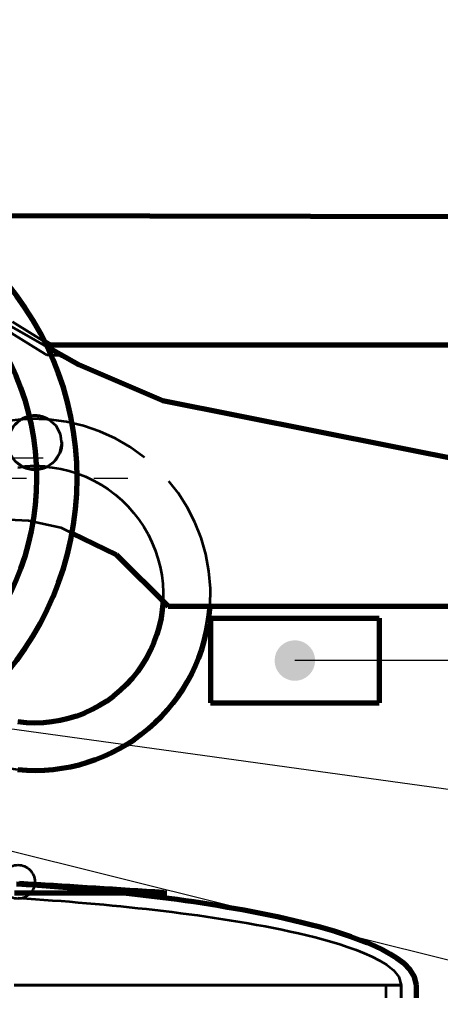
# Model space of a CAD drawing. Header units: millimetres. Extents: x 0 to 2208, y 0 to 420.
# Drawn here: x 96.76 to 109.23, y 238.51 to 267.25 of the extents above; entities that cross this region are included whole.
import ezdxf

# ---------------------------------------------------------------- set-up
doc = ezdxf.new("R2010")
doc.units = ezdxf.units.MM
doc.linetypes.add('IRAM-E-TRAZOS', pattern=[5, 4, -1])
doc.linetypes.add('IRAM-F-TRAZO-PUNTO', pattern=[20, 15, -2, 1, -2])
for name, color, linetype, lineweight in [('01-VISIBLE', 7, 'CONTINUOUS', 70), ('02-OCULTA', 4, 'IRAM-E-TRAZOS', 35), ('03-EJE', 1, 'IRAM-F-TRAZO-PUNTO', 18), ('04-COTA', 3, 'CONTINUOUS', 18), ('08-FINA', 5, 'CONTINUOUS', 18)]:
    doc.layers.add(name, color=color, linetype=linetype, lineweight=lineweight)
doc.styles.add('ISO3098', font='isocpeur.ttf')
doc.dimstyles.new('FLAMA-IRAM', dxfattribs={"dimtxt": 3.5, "dimasz": 3.5, "dimexe": 2, "dimexo": 1.5, "dimgap": 1, "dimtad": 1, "dimdec": 1, "dimtxsty": 'ISO3098', "dimblk": 'IRAM_FLECHA', "dimblk1": 'IRAM_FLECHA', "dimblk2": 'IRAM_FLECHA', "dimcen": 2.5, "dimclrd": 256, "dimclre": 256, "dimclrt": 256, "dimazin": 3, "dimtfac": 1, "dimtmove": 0, "dimatfit": 3, "dimlwd": 18, "dimlwe": 18})

# ---------------------------------------------------------------- blocks, each defined once
blk = doc.blocks.new('IRAM_FLECHA')
blk.add_solid([(0, 0), (-1, 0.125), (-1, -0.125)])

msp = doc.modelspace()

# ---------------------------------------------------------------- hatches: boundary and pattern name
at = {"layer": '08-FINA'}
h = msp.add_hatch(color=7, dxfattribs=at)
h.dxf.hatch_style = 1
edge = h.paths.add_edge_path()
edge.add_arc((104.915, 248.273), 0.6, 0, 360)

# ---------------------------------------------------------------- linework, layer by layer
at = {"layer": '01-VISIBLE'}
for p, q in [((94.002, 261.446), (111.16, 261.413)), ((97.665, 257.603), (97.516, 257.696)), ((98.515, 257.023), (97.587, 257.551)), ((97.587, 257.551), (98.022, 257.303)), ((109.995, 257.603), (97.665, 257.603)), ((101, 255.963), (98.515, 257.023)), ((120.58, 252.048), (101, 255.963)), ((98.317, 252.047), (99.625, 251.413)), ((99.625, 251.413), (101.16, 249.878)), ((101.16, 249.878), (117.88, 249.878)), ((102.415, 249.523), (107.415, 249.523)), ((102.415, 247.023), (107.415, 247.023)), ((108.515, 235.668), (108.515, 238.668))]:
    msp.add_line(p, q, dxfattribs=at)
for points in [[(101.01, 250.028), (100.989, 249.778), (100.951, 249.53), (100.897, 249.285), (100.827, 249.044), (100.742, 248.808), (100.641, 248.578), (100.524, 248.355), (100.394, 248.141), (100.25, 247.936), (100.092, 247.74), (99.922, 247.556), (99.74, 247.383), (99.547, 247.223), (99.344, 247.075), (99.131, 246.942), (98.911, 246.822), (98.683, 246.718), (98.448, 246.629), (98.208, 246.555), (97.964, 246.497), (97.716, 246.456), (97.466, 246.431), (97.216, 246.423), (96.965, 246.431), (96.715, 246.456)], [(102.415, 249.523), (102.415, 249.273), (102.415, 249.023), (102.415, 248.773), (102.415, 248.523), (102.415, 248.273), (102.415, 248.023), (102.415, 247.773), (102.415, 247.523), (102.415, 247.273), (102.415, 247.023)], [(107.415, 249.523), (107.415, 249.273), (107.415, 249.023), (107.415, 248.773), (107.415, 248.523), (107.415, 248.273), (107.415, 248.023), (107.415, 247.773), (107.415, 247.523), (107.415, 247.273), (107.415, 247.023)], [(108.515, 238.668), (108.461, 238.912), (108.327, 239.123), (108.15, 239.302), (107.95, 239.454), (107.737, 239.587), (107.515, 239.707), (107.288, 239.815), (107.057, 239.915), (106.823, 240.007), (106.587, 240.093), (106.349, 240.173), (106.109, 240.249), (105.868, 240.321), (105.625, 240.389), (105.382, 240.454), (105.139, 240.515), (104.894, 240.574), (104.649, 240.631), (104.403, 240.685), (104.157, 240.737), (103.911, 240.787), (103.664, 240.835), (103.417, 240.881), (103.169, 240.925), (102.921, 240.968), (102.673, 241.01), (102.425, 241.05), (102.176, 241.089), (101.927, 241.127), (101.679, 241.163), (101.43, 241.198), (101.18, 241.231), (100.931, 241.263), (100.681, 241.292), (100.431, 241.322), (100.181, 241.351), (99.932, 241.382), (99.683, 241.418), (99.433, 241.45), (99.183, 241.473), (98.932, 241.494), (98.681, 241.514), (98.43, 241.532), (98.179, 241.55), (97.929, 241.569), (97.678, 241.586), (97.427, 241.604), (97.176, 241.622), (96.925, 241.64), (96.674, 241.659)], [(96.707, 241.664), (96.964, 241.649), (97.212, 241.635), (97.468, 241.62), (97.719, 241.605), (97.97, 241.591), (98.221, 241.576), (98.473, 241.561), (98.724, 241.545), (98.975, 241.53), (99.226, 241.515), (99.477, 241.5), (99.728, 241.485), (99.979, 241.47), (100.23, 241.455), (100.481, 241.44), (100.732, 241.425), (100.983, 241.41), (101.013, 241.409), (100.758, 241.425), (100.515, 241.441), (100.255, 241.457), (100.015, 241.472), (99.752, 241.488), (99.5, 241.504), (99.261, 241.519), (99.013, 241.534), (98.755, 241.55), (98.488, 241.567), (98.237, 241.582), (97.999, 241.597), (97.756, 241.612), (97.509, 241.627), (97.258, 241.643), (97.003, 241.659), (96.745, 241.675)], [(96.61, 241.402), (96.861, 241.402), (97.112, 241.402), (97.362, 241.402), (97.613, 241.402), (97.864, 241.402), (98.114, 241.402), (98.365, 241.402), (98.616, 241.402), (98.866, 241.402), (99.117, 241.402), (99.368, 241.402), (99.619, 241.402), (99.869, 241.402), (100.12, 241.402), (100.371, 241.402), (100.621, 241.402), (100.872, 241.402), (101.123, 241.402)]]:
    msp.add_lwpolyline(points, dxfattribs=at)
msp.add_circle((89.465, 253.673), 7.8, dxfattribs=at)
for centre, radius, start, end in [((89.465, 253.673), 9, -90, 90), ((97.215, 250.223), 5.2, -95.5177, -3.8041)]:
    msp.add_arc(centre, radius, start, end, dxfattribs=at)
at = {"layer": '02-OCULTA'}
for p, q in [((82.425, 261.468), (111.16, 261.413)), ((97.587, 257.551), (95.815, 258.558)), ((95.815, 258.558), (98.022, 257.303)), ((95.815, 258.558), (97.587, 257.551)), ((98.515, 257.023), (95.815, 258.558)), ((97.516, 257.696), (96.555, 258.293)), ((97.665, 257.603), (96.555, 258.293)), ((97.507, 257.348), (96.397, 258.038)), ((97.507, 257.348), (96.397, 258.038)), ((109.995, 257.603), (97.665, 257.603)), ((97.531, 257.335), (97.507, 257.348)), ((97.531, 257.335), (97.507, 257.348)), ((97.556, 257.323), (97.531, 257.335)), ((97.556, 257.323), (97.531, 257.335)), ((97.583, 257.314), (97.556, 257.323)), ((97.583, 257.314), (97.556, 257.323)), ((97.61, 257.308), (97.583, 257.314)), ((97.61, 257.308), (97.583, 257.314)), ((97.637, 257.304), (97.61, 257.308)), ((97.637, 257.304), (97.61, 257.308)), ((97.665, 257.303), (97.637, 257.304)), ((97.665, 257.303), (97.637, 257.304)), ((98.022, 257.303), (97.665, 257.303)), ((98.022, 257.303), (97.665, 257.303)), ((101, 255.963), (98.515, 257.023)), ((120.58, 252.048), (101, 255.963)), ((95.92, 252.473), (97.03, 252.418)), ((95.92, 252.473), (97.03, 252.418)), ((97.03, 252.418), (97.985, 252.208)), ((97.03, 252.418), (97.985, 252.208)), ((97.985, 252.208), (98.317, 252.047)), ((97.985, 252.208), (99.625, 251.413)), ((99.625, 251.413), (101.16, 249.878)), ((101.16, 249.878), (117.88, 249.878)), ((107.615, 235.668), (107.615, 238.668)), ((108.065, 235.668), (108.065, 238.668)), ((108.065, 238.668), (108.065, 235.668))]:
    msp.add_line(p, q, dxfattribs=at)
for points in [[(96.859, 254.006), (96.632, 254.175), (96.478, 254.412), (96.416, 254.688), (96.454, 254.969), (96.587, 255.219), (96.799, 255.406)], [(97.571, 254.006), (97.798, 254.175), (97.952, 254.412), (98.014, 254.688), (97.976, 254.969), (97.843, 255.219), (97.631, 255.406)], [(96.708, 253.989), (96.961, 254.014), (97.215, 254.023)], [(97.215, 254.023), (97.472, 254.014), (97.727, 253.988), (97.98, 253.945), (98.23, 253.885), (98.475, 253.808), (98.714, 253.715), (98.947, 253.606), (99.171, 253.481), (99.387, 253.341), (99.592, 253.188), (99.787, 253.02), (99.97, 252.84), (100.141, 252.648), (100.298, 252.445), (100.441, 252.232), (100.569, 252.009), (100.682, 251.779), (100.779, 251.541), (100.86, 251.297), (100.924, 251.049), (100.972, 250.796), (101.002, 250.541), (101.014, 250.285), (101.01, 250.028)], [(102.415, 247.023), (102.415, 247.273), (102.415, 247.523), (102.415, 247.773), (102.415, 248.023), (102.415, 248.273), (102.415, 248.523), (102.415, 248.773), (102.415, 249.023), (102.415, 249.273), (102.415, 249.523)], [(107.415, 247.023), (107.415, 247.273), (107.415, 247.523), (107.415, 247.773), (107.415, 248.023), (107.415, 248.273), (107.415, 248.523), (107.415, 248.773), (107.415, 249.023), (107.415, 249.273), (107.415, 249.523)], [(96.61, 241.402), (96.861, 241.402), (97.112, 241.402), (97.362, 241.402), (97.613, 241.402), (97.864, 241.402), (98.114, 241.402), (98.365, 241.402), (98.616, 241.402), (98.866, 241.402), (99.117, 241.402), (99.368, 241.402), (99.619, 241.402), (99.869, 241.402), (100.12, 241.402), (100.371, 241.402), (100.621, 241.402), (100.872, 241.402), (101.123, 241.402)], [(96.725, 241.246), (96.978, 241.229), (97.231, 241.212), (97.484, 241.194), (97.737, 241.176), (97.99, 241.157), (98.243, 241.137), (98.496, 241.116), (98.749, 241.094), (99.002, 241.072), (99.254, 241.049), (99.507, 241.025), (99.76, 241), (100.012, 240.974), (100.264, 240.948), (100.517, 240.92), (100.769, 240.892), (101.021, 240.862), (101.273, 240.831), (101.524, 240.8), (101.776, 240.767), (102.027, 240.733), (102.279, 240.698), (102.53, 240.661), (102.781, 240.623), (103.031, 240.584), (103.282, 240.543), (103.532, 240.5), (103.782, 240.455), (104.031, 240.409), (104.28, 240.361), (104.529, 240.31), (104.777, 240.258), (105.025, 240.202), (105.272, 240.144), (105.518, 240.082), (105.763, 240.017), (106.007, 239.948), (106.25, 239.874), (106.491, 239.795), (106.73, 239.71), (106.966, 239.616), (107.198, 239.513), (107.423, 239.397), (107.639, 239.264), (107.837, 239.105), (107.996, 238.909), (108.065, 238.668)], [(107.615, 238.668), (107.365, 238.668), (107.114, 238.668), (106.864, 238.668), (106.614, 238.668), (106.363, 238.668), (106.113, 238.668), (105.863, 238.668), (105.612, 238.668), (105.362, 238.668), (105.112, 238.668), (104.861, 238.668), (104.611, 238.668), (104.361, 238.668), (104.11, 238.668), (103.86, 238.668), (103.609, 238.668), (103.359, 238.668), (103.109, 238.668), (102.858, 238.668), (102.608, 238.668), (102.358, 238.668), (102.107, 238.668), (101.857, 238.668), (101.607, 238.668), (101.356, 238.668), (101.106, 238.668), (100.856, 238.668), (100.605, 238.668), (100.355, 238.668), (100.105, 238.668), (99.854, 238.668), (99.604, 238.668), (99.354, 238.668), (99.103, 238.668), (98.853, 238.668), (98.603, 238.668), (98.352, 238.668), (98.102, 238.668), (97.852, 238.668), (97.601, 238.668), (97.351, 238.668), (97.101, 238.668), (96.85, 238.668), (96.6, 238.668)], [(96.6, 238.668), (96.85, 238.668), (97.101, 238.668), (97.351, 238.668), (97.601, 238.668), (97.852, 238.668), (98.102, 238.668), (98.352, 238.668), (98.603, 238.668), (98.853, 238.668), (99.103, 238.668), (99.354, 238.668), (99.604, 238.668), (99.854, 238.668), (100.105, 238.668), (100.355, 238.668), (100.605, 238.668), (100.856, 238.668), (101.106, 238.668), (101.356, 238.668), (101.607, 238.668), (101.857, 238.668), (102.107, 238.668), (102.358, 238.668), (102.608, 238.668), (102.858, 238.668), (103.109, 238.668), (103.359, 238.668), (103.609, 238.668), (103.86, 238.668), (104.11, 238.668), (104.361, 238.668), (104.611, 238.668), (104.861, 238.668), (105.112, 238.668), (105.362, 238.668), (105.612, 238.668), (105.863, 238.668), (106.113, 238.668), (106.363, 238.668), (106.614, 238.668), (106.864, 238.668), (107.114, 238.668), (107.365, 238.668), (107.615, 238.668)], [(108.065, 238.668), (107.814, 238.668), (107.562, 238.668), (107.311, 238.668), (107.06, 238.668), (106.808, 238.668), (106.557, 238.668), (106.306, 238.668), (106.054, 238.668), (105.803, 238.668), (105.551, 238.668), (105.3, 238.668), (105.049, 238.668), (104.797, 238.668), (104.546, 238.668), (104.295, 238.668), (104.043, 238.668), (103.792, 238.668), (103.541, 238.668), (103.289, 238.668), (103.038, 238.668), (102.787, 238.668), (102.535, 238.668), (102.284, 238.668), (102.033, 238.668), (101.781, 238.668), (101.53, 238.668), (101.279, 238.668), (101.027, 238.668), (100.776, 238.668), (100.524, 238.668), (100.273, 238.668), (100.022, 238.668), (99.77, 238.668), (99.519, 238.668), (99.268, 238.668), (99.016, 238.668), (98.765, 238.668), (98.514, 238.668), (98.262, 238.668), (98.011, 238.668), (97.76, 238.668), (97.508, 238.668), (97.257, 238.668), (97.006, 238.668), (96.754, 238.668)], [(96.754, 238.668), (97.006, 238.668), (97.257, 238.668), (97.508, 238.668), (97.76, 238.668), (98.011, 238.668), (98.262, 238.668), (98.514, 238.668), (98.765, 238.668), (99.016, 238.668), (99.268, 238.668), (99.519, 238.668), (99.77, 238.668), (100.022, 238.668), (100.273, 238.668), (100.524, 238.668), (100.776, 238.668), (101.027, 238.668), (101.279, 238.668), (101.53, 238.668), (101.781, 238.668), (102.033, 238.668), (102.284, 238.668), (102.535, 238.668), (102.787, 238.668), (103.038, 238.668), (103.289, 238.668), (103.541, 238.668), (103.792, 238.668), (104.043, 238.668), (104.295, 238.668), (104.546, 238.668), (104.797, 238.668), (105.049, 238.668), (105.3, 238.668), (105.551, 238.668), (105.803, 238.668), (106.054, 238.668), (106.306, 238.668), (106.557, 238.668), (106.808, 238.668), (107.06, 238.668), (107.311, 238.668), (107.562, 238.668), (107.814, 238.668), (108.065, 238.668)]]:
    msp.add_lwpolyline(points, dxfattribs=at)
for centre, radius in [((89.465, 253.673), 9), ((97.215, 254.723), 0.8), ((97.215, 254.723), 0.8), ((97.215, 254.723), 0.8), ((96.715, 241.723), 0.5)]:
    msp.add_circle(centre, radius, dxfattribs=at)
for centre, radius, start, end in [((97.215, 254.723), 0.8, 90, 121.3322), ((97.215, 254.723), 0.8, 58.6678, 90), ((97.215, 250.223), 5.2, 94.5886, -95.5177), ((97.215, 250.223), 5.2, 90, 94.5886), ((97.215, 250.223), 5.2, 85.4114, 90), ((97.215, 250.223), 5.2, -3.8041, 85.4114), ((97.215, 250.223), 3.8, 90, 95.3682), ((97.215, 254.723), 0.8, -116.3843, -63.6157), ((97.215, 250.223), 3.8, 84.6318, 90)]:
    msp.add_arc(centre, radius, start, end, dxfattribs=at)
at = {"layer": '03-EJE'}
for p, q in [((72.815, 254.273), (97.465, 254.273)), ((78.965, 253.673), (99.965, 253.673))]:
    msp.add_line(p, q, dxfattribs=at)
at = {"layer": '08-FINA'}
for p, q in [((150.21, 248.273), (104.915, 248.273)), ((150.248, 238.821), (89.465, 247.223)), ((150.328, 229.239), (89.465, 244.382))]:
    msp.add_line(p, q, dxfattribs=at)
msp.add_circle((93.121, 254.22), 32.625, dxfattribs=at)

# ---------------------------------------------------------------- dimensions: what is measured, and where the dimension line sits
at = {"layer": '04-COTA'}
msp.add_linear_dim(base=(70.14, 271.673), p1=(70.14, 262.673), p2=(135.21, 262.673), dimstyle='FLAMA-IRAM', override={"dimlfac": 2}, dxfattribs=at).render()

doc.saveas('drawing.dxf')
